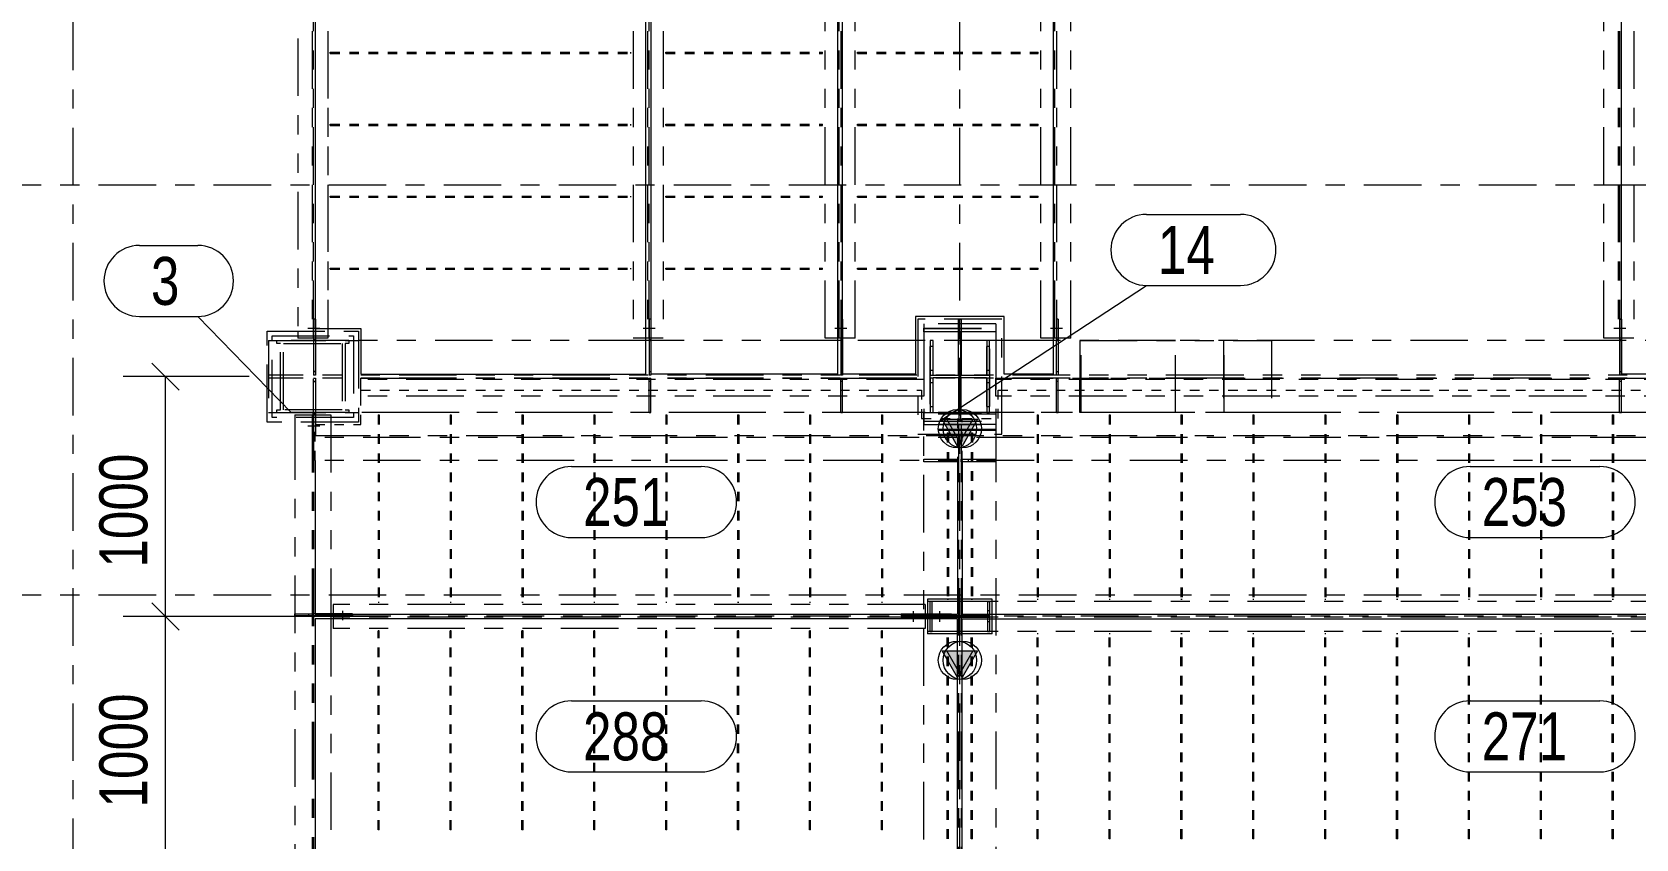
# Model space of a CAD drawing. Header units: millimetres. Extents: x 6786 to 7380, y -302 to 118.
# Drawn here: x 6845.9 to 6929.5, y -190.1 to -148.1 of the extents above; entities that cross this region are included whole.
import ezdxf

# ---------------------------------------------------------------- set-up
doc = ezdxf.new("R2010")
doc.units = ezdxf.units.MM
for name, pattern in [('XKITLINE00', [0]), ('XKITLINE02', [4, 2, -2]), ('XKITLINE03', [6, 3, -1, 1, -1]), ('XKITLINE04', [3, 0.5, -0.5, 0.5, -0.5, 0.5, -0.5]), ('XKITLINE05', [8, 3, -1, 1, -1, 1, -1])]:
    doc.linetypes.add(name, pattern=pattern)
for name, color, linetype, lineweight in [('Bolt', 7, 'Continuous', 0), ('Part', 2, 'Continuous', 0), ('PartMark', 3, 'Continuous', 0), ('S-GRID', 1, 'Continuous', 0), ('Z-DIMENSIONS', 1, 'Continuous', 0)]:
    doc.layers.add(name, color=color, linetype=linetype, lineweight=lineweight)
doc.styles.add('Arial', font='arial.ttf')

msp = doc.modelspace()

# ---------------------------------------------------------------- hatches: boundary and pattern name
at = {"layer": 'Part'}
for points in [[(6893.334, -168.249), (6894.934, -168.249), (6894.134, -169.649)], [(6893.584, -168.249), (6895.184, -168.249), (6894.384, -169.649)], [(6893.334, -180.317), (6894.934, -180.317), (6894.134, -181.717)], [(6893.584, -180.317), (6895.184, -180.317), (6894.384, -181.717)]]:
    msp.add_hatch(color=7, dxfattribs=at).paths.add_polyline_path(points, flags=17)

# ---------------------------------------------------------------- linework, layer by layer
at = {"layer": 'Bolt', "color": 7, "linetype": 'XKITLINE02', "lineweight": 0}
for p, q in [((6860.871, -163.53), (6860.246, -163.53)), ((6860.871, -163.53), (6860.246, -163.53)), ((6878.371, -163.53), (6877.746, -163.53)), ((6878.371, -163.53), (6877.746, -163.53)), ((6888.371, -163.53), (6887.746, -163.53)), ((6888.371, -163.53), (6887.746, -163.53)), ((6899.621, -163.53), (6898.996, -163.53)), ((6899.621, -163.53), (6898.996, -163.53)), ((6928.996, -163.53), (6928.371, -163.53)), ((6928.996, -163.53), (6928.371, -163.53))]:
    msp.add_line(p, q, dxfattribs=at)
at = {"layer": 'Bolt', "color": 6, "linetype": 'XKITLINE02', "lineweight": 0}
for p, q in [((6860.246, -168.592), (6860.871, -168.592)), ((6860.246, -168.592), (6860.871, -168.592)), ((6860.246, -168.592), (6860.871, -168.592)), ((6862.071, -178.73), (6862.071, -178.23)), ((6862.071, -178.73), (6862.071, -178.23)), ((6891.821, -178.249), (6891.821, -178.811)), ((6891.821, -178.249), (6891.821, -178.811)), ((6893.196, -178.249), (6893.196, -178.811)), ((6893.196, -178.249), (6893.196, -178.811))]:
    msp.add_line(p, q, dxfattribs=at)
at = {"layer": 'Part', "color": 7, "linetype": 'XKITLINE00', "lineweight": 0}
for p, q in [((6877.884, -165.905), (6877.884, -106.155)), ((6878.134, -106.155), (6878.134, -165.905)), ((6887.884, -106.155), (6887.884, -165.905)), ((6888.134, -165.905), (6888.134, -106.155)), ((6899.134, -106.155), (6899.134, -165.905)), ((6928.759, -106.155), (6928.759, -165.905)), ((6860.634, -108.53), (6860.634, -163.53)), ((6896.571, -162.905), (6891.946, -162.905)), ((6891.946, -162.905), (6891.946, -165.905)), ((6896.571, -165.905), (6896.571, -162.905)), ((6860.634, -163.53), (6863.009, -163.53)), ((6863.009, -163.53), (6863.009, -165.905)), ((6863.009, -165.905), (6877.884, -165.905)), ((6887.884, -165.905), (6878.134, -165.905)), ((6891.946, -165.905), (6888.134, -165.905)), ((6899.134, -165.905), (6896.571, -165.905)), ((6941.009, -165.905), (6928.759, -165.905)), ((6894.134, -169.649), (6893.334, -168.249)), ((6893.334, -168.249), (6894.934, -168.249)), ((6894.384, -169.649), (6893.584, -168.249)), ((6893.584, -168.249), (6895.184, -168.249)), ((6894.934, -168.249), (6894.134, -169.649)), ((6895.184, -168.249), (6894.384, -169.649)), ((6860.634, -170.405), (6860.634, -178.405)), ((6894.134, -170.405), (6894.134, -178.405)), ((6894.384, -170.405), (6894.384, -178.405)), ((6860.634, -178.405), (6894.134, -178.405)), ((6860.634, -178.655), (6860.634, -190.905)), ((6894.134, -178.655), (6860.634, -178.655)), ((6894.134, -190.905), (6894.134, -178.655)), ((6894.384, -178.405), (6954.134, -178.405)), ((6894.384, -190.905), (6894.384, -178.655)), ((6894.384, -178.655), (6954.134, -178.655)), ((6894.134, -181.717), (6893.334, -180.317)), ((6893.334, -180.317), (6894.934, -180.317)), ((6894.384, -181.717), (6893.584, -180.317)), ((6893.584, -180.317), (6895.184, -180.317)), ((6894.934, -180.317), (6894.134, -181.717)), ((6895.184, -180.317), (6894.384, -181.717))]:
    msp.add_line(p, q, dxfattribs=at)
at = {"layer": 'Part', "color": 6, "linetype": 'XKITLINE05', "lineweight": 0}
for p, q in [((6859.727, -108.405), (6859.727, -163.655)), ((6860.471, -108.03), (6860.471, -164.03)), ((6860.546, -164.03), (6860.546, -108.03)), ((6861.29, -108.03), (6861.29, -164.03)), ((6861.29, -108.53), (6861.29, -163.53)), ((6877.227, -108.03), (6877.227, -164.03)), ((6877.971, -108.03), (6877.971, -164.03)), ((6878.046, -164.03), (6878.046, -108.03)), ((6878.79, -108.03), (6878.79, -164.03)), ((6887.227, -164.03), (6887.227, -108.03)), ((6887.971, -164.03), (6887.971, -108.03)), ((6888.046, -108.03), (6888.046, -164.03)), ((6888.79, -164.03), (6888.79, -108.03)), ((6898.477, -164.03), (6898.477, -108.03)), ((6899.221, -164.03), (6899.221, -108.03)), ((6899.296, -108.03), (6899.296, -164.03)), ((6900.04, -164.03), (6900.04, -108.03)), ((6928.596, -108.03), (6928.596, -164.03)), ((6928.671, -108.03), (6928.671, -164.03)), ((6929.415, -108.03), (6929.415, -164.03)), ((6927.852, -164.03), (6927.852, -140.905)), ((6860.546, -163.03), (6860.546, -165.955)), ((6860.646, -163.03), (6860.546, -163.03)), ((6860.646, -163.03), (6860.646, -165.955)), ((6878.146, -163.03), (6878.046, -163.03)), ((6878.046, -163.03), (6878.046, -164.03)), ((6878.146, -163.03), (6878.146, -165.955)), ((6888.146, -163.03), (6888.046, -163.03)), ((6888.046, -163.03), (6888.046, -164.03)), ((6888.146, -163.03), (6888.146, -165.955)), ((6892.071, -163.03), (6892.071, -169.03)), ((6896.446, -163.03), (6892.071, -163.03)), ((6894.184, -165.955), (6894.184, -163.03)), ((6894.184, -163.03), (6894.334, -163.03)), ((6894.334, -163.03), (6894.334, -165.955)), ((6896.446, -169.03), (6896.446, -163.03)), ((6899.396, -163.03), (6899.296, -163.03)), ((6899.296, -163.03), (6899.296, -164.03)), ((6899.396, -163.03), (6899.396, -164.03)), ((6928.771, -163.03), (6928.671, -163.03)), ((6928.671, -163.03), (6928.671, -164.03)), ((6928.671, -163.03), (6928.771, -163.03)), ((6928.771, -163.03), (6928.771, -165.955)), ((6858.134, -163.655), (6862.884, -163.655)), ((6858.134, -168.405), (6858.134, -163.655)), ((6858.384, -163.905), (6862.634, -163.905)), ((6858.384, -168.155), (6858.384, -163.905)), ((6859.727, -163.655), (6859.727, -164.03)), ((6861.29, -163.53), (6861.29, -163.655)), ((6861.29, -163.655), (6861.29, -164.03)), ((6862.634, -163.905), (6862.634, -168.155)), ((6862.884, -163.655), (6862.884, -168.405)), ((6892.384, -163.28), (6892.384, -163.499)), ((6896.134, -163.28), (6892.384, -163.28)), ((6892.384, -163.499), (6892.384, -163.705)), ((6892.384, -163.499), (6896.134, -163.499)), ((6892.384, -163.705), (6892.384, -163.499)), ((6892.384, -163.53), (6896.134, -163.53)), ((6892.384, -163.674), (6896.134, -163.674)), ((6892.384, -163.705), (6892.384, -168.355)), ((6894.221, -163.705), (6892.384, -163.705)), ((6894.221, -168.355), (6894.221, -163.674)), ((6894.221, -163.674), (6894.296, -163.674)), ((6894.221, -163.705), (6894.296, -163.705)), ((6894.296, -163.705), (6894.221, -163.705)), ((6894.296, -163.674), (6894.296, -168.355)), ((6896.134, -163.705), (6894.296, -163.705)), ((6896.134, -163.28), (6896.134, -163.499)), ((6896.134, -163.499), (6896.134, -163.705)), ((6896.134, -163.499), (6896.134, -163.705)), ((6896.134, -163.705), (6896.134, -168.355)), ((6858.196, -164.155), (6858.196, -167.905)), ((6858.196, -164.155), (6862.884, -164.155)), ((6858.196, -164.155), (6858.196, -167.905)), ((6858.196, -164.155), (6862.884, -164.155)), ((6862.384, -164.155), (6858.634, -164.155)), ((6858.634, -164.305), (6858.634, -164.155)), ((6858.821, -164.305), (6858.634, -164.305)), ((6858.821, -167.755), (6858.821, -164.305)), ((6858.971, -167.755), (6858.971, -164.305)), ((6858.971, -164.305), (6862.046, -164.305)), ((6861.29, -164.03), (6859.727, -164.03)), ((6860.546, -164.092), (6860.646, -164.092)), ((6860.546, -164.092), (6860.646, -164.092)), ((6860.646, -164.155), (6860.546, -164.155)), ((6860.546, -164.155), (6860.646, -164.155)), ((6860.646, -164.155), (6860.546, -164.155)), ((6860.546, -164.155), (6860.646, -164.155)), ((6862.046, -164.305), (6862.046, -167.755)), ((6862.384, -164.305), (6862.196, -164.305)), ((6862.196, -164.305), (6862.196, -167.755)), ((6862.384, -164.155), (6862.384, -164.305)), ((6863.009, -164.155), (6862.884, -164.155)), ((6863.009, -164.155), (6862.884, -164.155)), ((6877.884, -164.155), (6863.009, -164.155)), ((6877.884, -164.155), (6863.009, -164.155)), ((6877.884, -164.03), (6877.227, -164.03)), ((6878.134, -164.03), (6877.884, -164.03)), ((6878.134, -164.155), (6877.884, -164.155)), ((6878.134, -164.155), (6877.884, -164.155)), ((6878.79, -164.03), (6878.046, -164.03)), ((6878.046, -164.03), (6878.046, -164.152)), ((6878.046, -164.092), (6878.134, -164.092)), ((6878.046, -164.152), (6878.046, -164.155)), ((6878.046, -164.152), (6878.046, -165.955)), ((6878.046, -164.155), (6878.146, -164.155)), ((6878.146, -164.155), (6878.046, -164.155)), ((6878.146, -164.155), (6878.046, -164.155)), ((6878.046, -164.155), (6878.146, -164.155)), ((6878.146, -164.092), (6878.134, -164.092)), ((6887.884, -164.155), (6878.134, -164.155)), ((6887.884, -164.155), (6878.134, -164.155)), ((6887.884, -164.03), (6887.227, -164.03)), ((6888.134, -164.03), (6887.884, -164.03)), ((6888.134, -164.155), (6887.884, -164.155)), ((6888.134, -164.155), (6887.884, -164.155)), ((6888.046, -164.03), (6888.046, -164.152)), ((6888.046, -164.092), (6888.134, -164.092)), ((6888.046, -164.152), (6888.046, -164.155)), ((6888.046, -164.152), (6888.046, -165.955)), ((6888.046, -164.155), (6888.146, -164.155)), ((6888.146, -164.155), (6888.046, -164.155)), ((6888.146, -164.155), (6888.046, -164.155)), ((6888.046, -164.155), (6888.146, -164.155)), ((6888.79, -164.03), (6888.134, -164.03)), ((6888.146, -164.092), (6888.134, -164.092)), ((6891.946, -164.155), (6888.134, -164.155)), ((6891.946, -164.155), (6888.134, -164.155)), ((6892.071, -164.155), (6891.946, -164.155)), ((6892.071, -164.155), (6891.946, -164.155)), ((6896.446, -164.155), (6892.071, -164.155)), ((6896.446, -164.155), (6892.071, -164.155)), ((6892.871, -164.467), (6892.696, -164.467)), ((6892.696, -164.467), (6892.696, -167.592)), ((6892.859, -164.155), (6892.709, -164.155)), ((6892.709, -164.155), (6892.709, -165.955)), ((6892.859, -165.955), (6892.859, -164.155)), ((6892.871, -165.974), (6892.871, -164.467)), ((6894.334, -164.155), (6894.184, -164.155)), ((6895.646, -164.467), (6895.646, -165.974)), ((6895.821, -164.467), (6895.646, -164.467)), ((6895.809, -164.155), (6895.659, -164.155)), ((6895.659, -164.155), (6895.659, -165.955)), ((6895.809, -165.955), (6895.809, -164.155)), ((6895.821, -167.592), (6895.821, -164.467)), ((6896.571, -164.155), (6896.446, -164.155)), ((6896.571, -164.155), (6896.446, -164.155)), ((6899.134, -164.155), (6896.571, -164.155)), ((6899.134, -164.155), (6896.571, -164.155)), ((6899.134, -164.03), (6898.477, -164.03)), ((6900.04, -164.03), (6899.134, -164.03)), ((6905.509, -164.155), (6899.134, -164.155)), ((6905.509, -164.155), (6899.134, -164.155)), ((6899.296, -164.03), (6899.296, -164.152)), ((6899.296, -164.092), (6899.396, -164.092)), ((6899.296, -164.092), (6899.396, -164.092)), ((6899.296, -164.152), (6899.296, -164.155)), ((6899.296, -165.955), (6899.296, -164.152)), ((6899.296, -164.155), (6899.396, -164.155)), ((6899.396, -164.155), (6899.296, -164.155)), ((6899.396, -164.155), (6899.296, -164.155)), ((6899.296, -164.155), (6899.396, -164.155)), ((6899.396, -164.03), (6899.396, -164.092)), ((6899.396, -164.092), (6899.396, -164.155)), ((6899.396, -164.112), (6899.396, -165.955)), ((6900.509, -164.155), (6900.509, -167.905)), ((6900.509, -164.155), (6900.509, -167.905)), ((6900.509, -164.155), (6910.509, -164.155)), ((6900.509, -164.155), (6900.509, -167.905)), ((6900.588, -167.905), (6900.588, -164.155)), ((6905.509, -167.905), (6905.509, -164.155)), ((6928.759, -164.155), (6905.509, -164.155)), ((6905.509, -167.905), (6905.509, -164.155)), ((6905.509, -167.905), (6905.509, -164.155)), ((6908.009, -164.155), (6908.009, -167.905)), ((6908.049, -167.905), (6908.049, -164.155)), ((6910.509, -164.155), (6910.509, -167.905)), ((6910.509, -164.155), (6910.509, -167.905)), ((6928.759, -164.03), (6927.852, -164.03)), ((6929.415, -164.03), (6928.671, -164.03)), ((6928.671, -164.03), (6928.671, -164.152)), ((6928.671, -164.092), (6928.759, -164.092)), ((6928.671, -164.152), (6928.671, -164.155)), ((6928.671, -164.152), (6928.671, -165.955)), ((6928.671, -164.155), (6928.771, -164.155)), ((6928.771, -164.155), (6928.671, -164.155)), ((6928.771, -164.155), (6928.671, -164.155)), ((6928.671, -164.155), (6928.771, -164.155)), ((6928.771, -164.092), (6928.759, -164.092)), ((6941.009, -164.155), (6928.759, -164.155)), ((6908.009, -165.955), (6858.196, -165.955)), ((6908.009, -165.955), (6858.196, -165.955)), ((6908.009, -166.105), (6858.196, -166.105)), ((6908.009, -166.105), (6858.196, -166.105)), ((6860.546, -165.767), (6860.646, -165.767)), ((6860.646, -165.767), (6860.546, -165.767)), ((6860.646, -165.955), (6860.546, -165.955)), ((6860.549, -169.155), (6860.549, -166.105)), ((6860.549, -166.105), (6860.649, -166.105)), ((6860.549, -166.292), (6860.649, -166.292)), ((6860.649, -166.292), (6860.549, -166.292)), ((6860.649, -166.105), (6860.649, -169.155)), ((6863.009, -167.042), (6863.009, -166.105)), ((6863.009, -166.105), (6892.384, -166.105)), ((6892.384, -166.18), (6863.009, -166.18)), ((6878.046, -165.767), (6878.146, -165.767)), ((6878.046, -165.767), (6878.146, -165.767)), ((6878.146, -165.955), (6878.046, -165.955)), ((6878.046, -167.905), (6878.046, -166.105)), ((6878.046, -166.105), (6878.146, -166.105)), ((6878.146, -166.292), (6878.046, -166.292)), ((6878.146, -167.905), (6878.146, -166.105)), ((6888.046, -165.767), (6888.146, -165.767)), ((6888.046, -165.767), (6888.146, -165.767)), ((6888.146, -165.955), (6888.046, -165.955)), ((6888.046, -167.905), (6888.046, -166.105)), ((6888.046, -166.105), (6888.146, -166.105)), ((6888.146, -166.292), (6888.046, -166.292)), ((6888.146, -167.905), (6888.146, -166.105)), ((6892.384, -166.105), (6892.384, -167.042)), ((6892.859, -165.705), (6892.709, -165.705)), ((6892.709, -165.955), (6892.859, -165.955)), ((6892.859, -166.105), (6892.709, -166.105)), ((6892.709, -166.105), (6892.709, -167.905)), ((6892.859, -166.355), (6892.709, -166.355)), ((6892.859, -167.905), (6892.859, -166.105)), ((6895.646, -165.974), (6892.871, -165.974)), ((6892.871, -167.592), (6892.871, -166.086)), ((6892.871, -166.086), (6895.646, -166.086)), ((6894.184, -165.705), (6894.334, -165.705)), ((6894.334, -165.705), (6894.184, -165.705)), ((6894.334, -165.955), (6894.184, -165.955)), ((6894.184, -165.955), (6894.334, -165.955)), ((6894.334, -166.105), (6894.184, -166.105)), ((6894.184, -166.105), (6894.184, -167.905)), ((6894.334, -166.355), (6894.184, -166.355)), ((6894.334, -167.905), (6894.334, -166.105)), ((6895.646, -166.086), (6895.646, -167.592)), ((6895.809, -165.705), (6895.659, -165.705)), ((6895.659, -165.955), (6895.809, -165.955)), ((6895.809, -166.105), (6895.659, -166.105)), ((6895.659, -166.105), (6895.659, -167.905)), ((6895.809, -166.355), (6895.659, -166.355)), ((6895.809, -167.905), (6895.809, -166.105)), ((6896.134, -167.042), (6896.134, -166.105)), ((6896.134, -166.105), (6950.946, -166.105)), ((6950.946, -166.18), (6896.134, -166.18)), ((6899.296, -165.767), (6899.396, -165.767)), ((6899.296, -165.767), (6899.396, -165.767)), ((6899.396, -165.955), (6899.296, -165.955)), ((6899.296, -167.905), (6899.296, -166.105)), ((6899.296, -166.105), (6899.396, -166.105)), ((6899.396, -166.292), (6899.296, -166.292)), ((6899.396, -167.905), (6899.396, -166.105)), ((6900.509, -167.905), (6900.509, -166.105)), ((6957.071, -165.955), (6908.009, -165.955)), ((6908.009, -165.955), (6908.009, -166.105)), ((6908.009, -165.955), (6908.009, -166.105)), ((6908.009, -165.955), (6908.009, -166.105)), ((6957.071, -166.105), (6908.009, -166.105)), ((6928.671, -165.767), (6928.771, -165.767)), ((6928.671, -165.767), (6928.771, -165.767)), ((6928.771, -165.955), (6928.671, -165.955)), ((6928.671, -167.905), (6928.671, -166.105)), ((6928.671, -166.105), (6928.771, -166.105)), ((6928.771, -166.292), (6928.671, -166.292)), ((6928.771, -167.905), (6928.771, -166.105)), ((6892.384, -167.042), (6863.009, -167.042)), ((6950.946, -167.042), (6896.134, -167.042)), ((6858.196, -167.905), (6862.884, -167.905)), ((6858.196, -167.905), (6862.884, -167.905)), ((6862.634, -168.155), (6858.384, -168.155)), ((6858.634, -167.905), (6858.634, -167.755)), ((6858.634, -167.755), (6858.821, -167.755)), ((6862.384, -167.905), (6858.634, -167.905)), ((6862.046, -167.755), (6858.971, -167.755)), ((6859.571, -168.03), (6861.446, -168.03)), ((6859.571, -168.03), (6859.571, -168.405)), ((6860.468, -168.03), (6860.468, -210.28)), ((6860.509, -167.905), (6860.509, -169.105)), ((6954.134, -167.905), (6860.509, -167.905)), ((6860.549, -167.905), (6860.649, -167.905)), ((6860.649, -167.905), (6860.549, -167.905)), ((6860.549, -167.905), (6860.649, -167.905)), ((6860.549, -167.967), (6860.649, -167.967)), ((6860.549, -167.967), (6860.649, -167.967)), ((6860.549, -168.03), (6860.549, -210.28)), ((6861.446, -168.03), (6861.446, -178.405)), ((6862.196, -167.755), (6862.384, -167.755)), ((6862.384, -167.755), (6862.384, -167.905)), ((6892.071, -167.905), (6862.884, -167.905)), ((6892.071, -167.905), (6862.884, -167.905)), ((6878.046, -167.905), (6878.146, -167.905)), ((6888.046, -167.905), (6888.146, -167.905)), ((6896.446, -167.905), (6892.071, -167.905)), ((6896.446, -167.905), (6892.071, -167.905)), ((6892.384, -168.842), (6892.384, -167.905)), ((6892.384, -167.905), (6896.134, -167.905)), ((6896.134, -167.98), (6892.384, -167.98)), ((6892.696, -167.592), (6892.871, -167.592)), ((6892.709, -167.905), (6892.859, -167.905)), ((6894.184, -167.905), (6894.334, -167.905)), ((6895.646, -167.592), (6895.821, -167.592)), ((6895.659, -167.905), (6895.809, -167.905)), ((6896.134, -167.905), (6896.134, -168.842)), ((6905.509, -167.905), (6896.446, -167.905)), ((6905.509, -167.905), (6896.446, -167.905)), ((6899.296, -167.905), (6899.396, -167.905)), ((6910.509, -167.905), (6900.509, -167.905)), ((6952.071, -167.905), (6905.509, -167.905)), ((6928.671, -167.905), (6928.771, -167.905)), ((6862.884, -168.405), (6858.134, -168.405)), ((6859.571, -168.405), (6859.571, -209.905)), ((6860.509, -168.405), (6860.509, -170.405)), ((6892.384, -168.355), (6892.384, -168.53)), ((6892.384, -168.355), (6896.134, -168.355)), ((6892.384, -168.355), (6892.384, -168.53)), ((6892.384, -168.53), (6896.134, -168.53)), ((6892.384, -214.155), (6892.384, -168.53)), ((6892.384, -168.78), (6892.384, -168.53)), ((6896.134, -168.53), (6892.384, -168.53)), ((6896.134, -168.78), (6892.384, -168.78)), ((6896.134, -168.842), (6892.384, -168.842)), ((6894.19, -168.53), (6894.19, -214.155)), ((6894.296, -168.355), (6894.221, -168.355)), ((6894.327, -168.53), (6894.327, -214.155)), ((6896.134, -168.355), (6896.134, -168.53)), ((6896.134, -168.355), (6896.134, -168.53)), ((6896.134, -168.53), (6896.134, -214.155)), ((6896.134, -168.53), (6896.134, -168.78)), ((6860.509, -169.105), (6954.134, -169.105)), ((6954.134, -169.205), (6860.509, -169.205)), ((6860.649, -169.155), (6860.549, -169.155)), ((6860.549, -169.155), (6860.649, -169.155)), ((6892.071, -169.03), (6896.446, -169.03)), ((6954.134, -170.405), (6860.509, -170.405)), ((6892.384, -170.467), (6892.384, -170.342)), ((6892.384, -170.342), (6894.19, -170.342)), ((6894.19, -170.467), (6892.384, -170.467)), ((6893.815, -170.467), (6893.815, -170.342)), ((6894.19, -170.342), (6894.19, -170.467)), ((6894.327, -170.467), (6894.327, -170.342)), ((6894.327, -170.342), (6896.134, -170.342)), ((6896.134, -170.467), (6894.327, -170.467)), ((6894.702, -170.467), (6894.702, -170.342)), ((6896.134, -170.342), (6896.134, -170.467)), ((6861.571, -177.905), (6861.571, -178.495)), ((6892.446, -177.905), (6861.571, -177.905)), ((6892.446, -177.905), (6892.446, -178.495)), ((6892.571, -177.624), (6892.571, -179.436)), ((6894.134, -177.624), (6892.571, -177.624)), ((6892.571, -177.749), (6892.571, -178.492)), ((6952.259, -177.749), (6892.571, -177.749)), ((6894.134, -177.749), (6892.571, -177.749)), ((6892.809, -177.749), (6892.696, -177.749)), ((6892.696, -177.749), (6892.696, -179.311)), ((6892.809, -178.492), (6892.809, -177.749)), ((6894.384, -177.624), (6894.134, -177.624)), ((6894.384, -177.749), (6894.134, -177.749)), ((6895.946, -177.624), (6894.384, -177.624)), ((6895.821, -177.749), (6895.709, -177.749)), ((6895.709, -177.749), (6895.709, -178.492)), ((6895.727, -178.492), (6895.727, -177.749)), ((6895.727, -177.749), (6895.802, -177.749)), ((6895.802, -177.749), (6895.802, -178.492)), ((6895.821, -179.311), (6895.821, -177.749)), ((6895.946, -179.436), (6895.946, -177.624)), ((6859.571, -178.395), (6860.468, -178.395)), ((6859.571, -178.495), (6859.571, -178.395)), ((6860.468, -178.495), (6859.571, -178.495)), ((6860.281, -178.395), (6860.281, -178.495)), ((6860.468, -178.395), (6860.468, -178.495)), ((6860.549, -178.395), (6860.549, -178.495)), ((6862.571, -178.395), (6860.549, -178.395)), ((6861.489, -178.495), (6860.549, -178.495)), ((6860.737, -178.495), (6860.737, -178.395)), ((6860.737, -178.495), (6860.737, -178.395)), ((6861.446, -178.395), (6861.446, -178.495)), ((6861.446, -178.395), (6861.446, -178.495)), ((6861.446, -178.495), (6861.446, -178.395)), ((6861.446, -178.405), (6861.446, -178.655)), ((6861.509, -178.495), (6861.446, -178.495)), ((6861.446, -178.655), (6861.446, -190.905)), ((6861.509, -178.395), (6861.509, -178.405)), ((6861.509, -178.405), (6861.509, -178.495)), ((6861.571, -178.495), (6861.509, -178.495)), ((6861.571, -178.405), (6861.571, -178.655)), ((6861.571, -178.495), (6892.446, -178.495)), ((6862.571, -178.495), (6861.571, -178.495)), ((6892.446, -178.564), (6861.571, -178.564)), ((6861.571, -178.655), (6861.571, -179.155)), ((6862.571, -178.395), (6862.571, -178.495)), ((6891.196, -178.417), (6891.196, -178.492)), ((6892.446, -178.417), (6891.196, -178.417)), ((6892.446, -178.492), (6891.196, -178.492)), ((6891.196, -178.567), (6891.196, -178.642)), ((6892.446, -178.567), (6891.196, -178.567)), ((6892.446, -178.642), (6891.196, -178.642)), ((6892.446, -178.405), (6892.446, -178.655)), ((6892.571, -178.417), (6892.446, -178.417)), ((6892.571, -178.492), (6892.446, -178.492)), ((6892.571, -178.567), (6892.446, -178.567)), ((6892.571, -178.642), (6892.446, -178.642)), ((6892.446, -178.655), (6892.446, -179.155)), ((6892.571, -178.405), (6892.571, -178.655)), ((6893.821, -178.417), (6892.571, -178.417)), ((6892.571, -178.492), (6952.259, -178.492)), ((6893.821, -178.492), (6892.571, -178.492)), ((6952.259, -178.567), (6892.571, -178.567)), ((6893.821, -178.567), (6892.571, -178.567)), ((6893.821, -178.642), (6892.571, -178.642)), ((6892.571, -178.655), (6892.571, -179.311)), ((6895.709, -178.492), (6892.809, -178.492)), ((6892.809, -179.311), (6892.809, -178.567)), ((6892.809, -178.567), (6895.709, -178.567)), ((6893.821, -178.417), (6893.821, -178.492)), ((6893.821, -178.567), (6893.821, -178.642)), ((6895.709, -178.567), (6895.709, -179.311)), ((6895.802, -178.242), (6895.727, -178.242)), ((6895.802, -178.492), (6895.727, -178.492)), ((6895.727, -179.311), (6895.727, -178.567)), ((6895.727, -178.567), (6895.802, -178.567)), ((6895.802, -178.817), (6895.727, -178.817)), ((6895.802, -178.567), (6895.802, -179.311)), ((6892.446, -179.155), (6861.571, -179.155)), ((6894.134, -179.311), (6892.571, -179.311)), ((6894.134, -179.436), (6892.571, -179.436)), ((6892.696, -179.311), (6892.809, -179.311)), ((6894.384, -179.311), (6894.134, -179.311)), ((6894.384, -179.436), (6894.134, -179.436)), ((6952.259, -179.311), (6894.384, -179.311)), ((6895.946, -179.436), (6894.384, -179.436)), ((6895.709, -179.311), (6895.821, -179.311)), ((6895.802, -179.311), (6895.727, -179.311))]:
    msp.add_line(p, q, dxfattribs=at)
at = {"layer": 'Part', "color": 2, "linetype": 'XKITLINE04', "lineweight": 0}
for p, q in [((6861.415, -149.186), (6861.415, -149.124)), ((6861.415, -149.124), (6877.102, -149.124)), ((6861.415, -149.186), (6877.102, -149.186)), ((6877.102, -149.186), (6877.102, -149.124)), ((6878.915, -149.186), (6878.915, -149.124)), ((6878.915, -149.124), (6887.102, -149.124)), ((6878.915, -149.186), (6887.102, -149.186)), ((6887.102, -149.186), (6887.102, -149.124)), ((6888.915, -149.186), (6888.915, -149.124)), ((6888.915, -149.124), (6898.352, -149.124)), ((6888.915, -149.186), (6898.352, -149.186)), ((6898.352, -149.186), (6898.352, -149.124)), ((6861.415, -152.936), (6861.415, -152.874)), ((6861.415, -152.874), (6877.102, -152.874)), ((6861.415, -152.936), (6877.102, -152.936)), ((6877.102, -152.936), (6877.102, -152.874)), ((6878.915, -152.936), (6878.915, -152.874)), ((6878.915, -152.874), (6887.102, -152.874)), ((6878.915, -152.936), (6887.102, -152.936)), ((6887.102, -152.936), (6887.102, -152.874)), ((6888.915, -152.936), (6888.915, -152.874)), ((6888.915, -152.874), (6898.352, -152.874)), ((6888.915, -152.936), (6898.352, -152.936)), ((6898.352, -152.936), (6898.352, -152.874)), ((6861.415, -156.686), (6861.415, -156.624)), ((6861.415, -156.624), (6877.102, -156.624)), ((6861.415, -156.686), (6877.102, -156.686)), ((6877.102, -156.686), (6877.102, -156.624)), ((6878.915, -156.686), (6878.915, -156.624)), ((6878.915, -156.624), (6887.102, -156.624)), ((6878.915, -156.686), (6887.102, -156.686)), ((6887.102, -156.686), (6887.102, -156.624)), ((6888.915, -156.686), (6888.915, -156.624)), ((6888.915, -156.624), (6898.352, -156.624)), ((6888.915, -156.686), (6898.352, -156.686)), ((6898.352, -156.686), (6898.352, -156.624)), ((6861.415, -160.436), (6861.415, -160.374)), ((6861.415, -160.374), (6877.102, -160.374)), ((6861.415, -160.436), (6877.102, -160.436)), ((6877.102, -160.436), (6877.102, -160.374)), ((6878.915, -160.436), (6878.915, -160.374)), ((6878.915, -160.374), (6887.102, -160.374)), ((6878.915, -160.436), (6887.102, -160.436)), ((6887.102, -160.436), (6887.102, -160.374)), ((6888.915, -160.436), (6888.915, -160.374)), ((6888.915, -160.374), (6898.352, -160.374)), ((6888.915, -160.436), (6898.352, -160.436)), ((6898.352, -160.436), (6898.352, -160.374)), ((6863.009, -168.53), (6863.009, -166.73)), ((6863.009, -166.73), (6892.259, -166.73)), ((6892.259, -166.73), (6892.259, -168.217)), ((6896.259, -168.217), (6896.259, -166.73)), ((6896.259, -166.73), (6950.946, -166.73)), ((6863.915, -168.03), (6863.977, -168.03)), ((6863.915, -168.03), (6863.915, -177.78)), ((6863.977, -168.03), (6863.977, -177.78)), ((6867.665, -168.03), (6867.727, -168.03)), ((6867.665, -168.03), (6867.665, -177.78)), ((6867.727, -168.03), (6867.727, -177.78)), ((6871.415, -168.03), (6871.477, -168.03)), ((6871.415, -168.03), (6871.415, -177.78)), ((6871.477, -168.03), (6871.477, -177.78)), ((6875.165, -168.03), (6875.227, -168.03)), ((6875.165, -168.03), (6875.165, -177.78)), ((6875.227, -168.03), (6875.227, -177.78)), ((6878.915, -168.03), (6878.977, -168.03)), ((6878.915, -168.03), (6878.915, -177.78)), ((6878.977, -168.03), (6878.977, -177.78)), ((6882.665, -168.03), (6882.727, -168.03)), ((6882.665, -168.03), (6882.665, -177.78)), ((6882.727, -168.03), (6882.727, -177.78)), ((6886.415, -168.03), (6886.477, -168.03)), ((6886.415, -168.03), (6886.415, -177.78)), ((6886.477, -168.03), (6886.477, -177.78)), ((6890.165, -168.03), (6890.227, -168.03)), ((6890.165, -168.03), (6890.165, -177.78)), ((6890.227, -168.03), (6890.227, -177.78)), ((6898.29, -168.03), (6898.352, -168.03)), ((6898.29, -168.03), (6898.29, -177.624)), ((6898.352, -168.03), (6898.352, -177.624)), ((6902.04, -168.03), (6902.102, -168.03)), ((6902.04, -168.03), (6902.04, -177.624)), ((6902.102, -168.03), (6902.102, -177.624)), ((6905.79, -168.03), (6905.852, -168.03)), ((6905.79, -168.03), (6905.79, -177.624)), ((6905.852, -168.03), (6905.852, -177.624)), ((6909.54, -168.03), (6909.602, -168.03)), ((6909.54, -168.03), (6909.54, -177.624)), ((6909.602, -168.03), (6909.602, -177.624)), ((6913.29, -168.03), (6913.352, -168.03)), ((6913.29, -168.03), (6913.29, -177.624)), ((6913.352, -168.03), (6913.352, -177.624)), ((6917.04, -168.03), (6917.102, -168.03)), ((6917.04, -168.03), (6917.04, -177.624)), ((6917.102, -168.03), (6917.102, -177.624)), ((6920.79, -168.03), (6920.852, -168.03)), ((6920.79, -168.03), (6920.79, -177.624)), ((6920.852, -168.03), (6920.852, -177.624)), ((6924.54, -168.03), (6924.602, -168.03)), ((6924.54, -168.03), (6924.54, -177.624)), ((6924.602, -168.03), (6924.602, -177.624)), ((6928.29, -168.03), (6928.352, -168.03)), ((6928.29, -168.03), (6928.29, -177.624)), ((6928.352, -168.03), (6928.352, -177.624)), ((6860.634, -170.405), (6860.634, -168.53)), ((6860.634, -168.53), (6863.009, -168.53)), ((6892.259, -168.217), (6894.134, -168.217)), ((6893.602, -168.967), (6893.665, -168.967)), ((6893.602, -168.967), (6893.602, -177.624)), ((6893.665, -168.967), (6893.665, -177.624)), ((6894.134, -168.217), (6894.134, -170.405)), ((6894.384, -170.405), (6894.384, -168.217)), ((6894.384, -168.217), (6896.259, -168.217)), ((6894.852, -168.967), (6894.915, -168.967)), ((6894.852, -168.967), (6894.852, -177.624)), ((6894.915, -168.967), (6894.915, -177.624)), ((6863.915, -177.78), (6863.977, -177.78)), ((6867.665, -177.78), (6867.727, -177.78)), ((6871.415, -177.78), (6871.477, -177.78)), ((6875.165, -177.78), (6875.227, -177.78)), ((6878.915, -177.78), (6878.977, -177.78)), ((6882.665, -177.78), (6882.727, -177.78)), ((6886.415, -177.78), (6886.477, -177.78)), ((6890.165, -177.78), (6890.227, -177.78)), ((6893.602, -177.624), (6893.665, -177.624)), ((6894.852, -177.624), (6894.915, -177.624)), ((6898.29, -177.624), (6898.352, -177.624)), ((6902.04, -177.624), (6902.102, -177.624)), ((6905.79, -177.624), (6905.852, -177.624)), ((6909.54, -177.624), (6909.602, -177.624)), ((6913.29, -177.624), (6913.352, -177.624)), ((6917.04, -177.624), (6917.102, -177.624)), ((6920.79, -177.624), (6920.852, -177.624)), ((6924.54, -177.624), (6924.602, -177.624)), ((6928.29, -177.624), (6928.352, -177.624)), ((6863.915, -189.655), (6863.915, -179.28)), ((6863.977, -179.28), (6863.915, -179.28)), ((6863.977, -189.655), (6863.977, -179.28)), ((6867.665, -189.655), (6867.665, -179.28)), ((6867.727, -179.28), (6867.665, -179.28)), ((6867.727, -189.655), (6867.727, -179.28)), ((6871.415, -189.655), (6871.415, -179.28)), ((6871.477, -179.28), (6871.415, -179.28)), ((6871.477, -189.655), (6871.477, -179.28)), ((6875.165, -189.655), (6875.165, -179.28)), ((6875.227, -179.28), (6875.165, -179.28)), ((6875.227, -189.655), (6875.227, -179.28)), ((6878.915, -189.655), (6878.915, -179.28)), ((6878.977, -179.28), (6878.915, -179.28)), ((6878.977, -189.655), (6878.977, -179.28)), ((6882.665, -189.655), (6882.665, -179.28)), ((6882.727, -179.28), (6882.665, -179.28)), ((6882.727, -189.655), (6882.727, -179.28)), ((6886.415, -189.655), (6886.415, -179.28)), ((6886.477, -179.28), (6886.415, -179.28)), ((6886.477, -189.655), (6886.477, -179.28)), ((6890.165, -189.655), (6890.165, -179.28)), ((6890.227, -179.28), (6890.165, -179.28)), ((6890.227, -189.655), (6890.227, -179.28)), ((6893.602, -190.124), (6893.602, -179.436)), ((6893.665, -179.436), (6893.602, -179.436)), ((6893.665, -190.124), (6893.665, -179.436)), ((6894.852, -190.124), (6894.852, -179.436)), ((6894.915, -179.436), (6894.852, -179.436)), ((6894.915, -190.124), (6894.915, -179.436)), ((6898.29, -190.124), (6898.29, -179.436)), ((6898.352, -179.436), (6898.29, -179.436)), ((6898.352, -190.124), (6898.352, -179.436)), ((6902.04, -190.124), (6902.04, -179.436)), ((6902.102, -179.436), (6902.04, -179.436)), ((6902.102, -190.124), (6902.102, -179.436)), ((6905.79, -190.124), (6905.79, -179.436)), ((6905.852, -179.436), (6905.79, -179.436)), ((6905.852, -190.124), (6905.852, -179.436)), ((6909.54, -190.124), (6909.54, -179.436)), ((6909.602, -179.436), (6909.54, -179.436)), ((6909.602, -190.124), (6909.602, -179.436)), ((6913.29, -190.124), (6913.29, -179.436)), ((6913.352, -179.436), (6913.29, -179.436)), ((6913.352, -190.124), (6913.352, -179.436)), ((6917.04, -190.124), (6917.04, -179.436)), ((6917.102, -179.436), (6917.04, -179.436)), ((6917.102, -190.124), (6917.102, -179.436)), ((6920.79, -190.124), (6920.79, -179.436)), ((6920.852, -179.436), (6920.79, -179.436)), ((6920.852, -190.124), (6920.852, -179.436)), ((6924.54, -190.124), (6924.54, -179.436)), ((6924.602, -179.436), (6924.54, -179.436)), ((6924.602, -190.124), (6924.602, -179.436)), ((6928.29, -190.124), (6928.29, -179.436)), ((6928.352, -179.436), (6928.29, -179.436)), ((6928.352, -190.124), (6928.352, -179.436)), ((6863.977, -189.655), (6863.915, -189.655)), ((6867.727, -189.655), (6867.665, -189.655)), ((6871.477, -189.655), (6871.415, -189.655)), ((6875.227, -189.655), (6875.165, -189.655)), ((6878.977, -189.655), (6878.915, -189.655)), ((6882.727, -189.655), (6882.665, -189.655)), ((6886.477, -189.655), (6886.415, -189.655)), ((6890.227, -189.655), (6890.165, -189.655)), ((6894.915, -190.124), (6894.852, -190.124)), ((6898.352, -190.124), (6898.29, -190.124)), ((6902.102, -190.124), (6902.04, -190.124)), ((6905.852, -190.124), (6905.79, -190.124)), ((6909.602, -190.124), (6909.54, -190.124)), ((6913.352, -190.124), (6913.29, -190.124)), ((6917.102, -190.124), (6917.04, -190.124)), ((6920.852, -190.124), (6920.79, -190.124)), ((6924.602, -190.124), (6924.54, -190.124)), ((6928.352, -190.124), (6928.29, -190.124))]:
    msp.add_line(p, q, dxfattribs=at)
at = {"layer": 'Part', "color": 7, "linetype": 'XKITLINE00', "lineweight": 0}
for centre in [(6894.134, -168.749), (6894.384, -168.749), (6894.134, -180.817), (6894.384, -180.817)]:
    msp.add_circle(centre, 1, dxfattribs=at)
at = {"layer": 'PartMark', "color": 1, "linetype": 'XKITLINE00', "lineweight": 0}
for p, q in [((6903.989, -157.577), (6908.898, -157.577)), ((6851.465, -159.194), (6854.519, -159.194)), ((6893.137, -168.394), (6903.989, -161.277)), ((6903.989, -161.277), (6908.898, -161.277)), ((6851.465, -162.894), (6854.519, -162.894)), ((6859.387, -167.899), (6854.519, -162.894)), ((6874.002, -170.717), (6880.765, -170.717)), ((6920.877, -170.717), (6927.64, -170.717)), ((6874.002, -174.417), (6880.765, -174.417)), ((6920.877, -174.417), (6927.64, -174.417)), ((6874.002, -182.93), (6880.765, -182.93)), ((6920.877, -182.93), (6927.64, -182.93)), ((6874.002, -186.63), (6880.765, -186.63)), ((6920.877, -186.63), (6927.64, -186.63))]:
    msp.add_line(p, q, dxfattribs=at)
for centre, start, end in [((6903.989, -159.427), 90, 270), ((6908.898, -159.427), 270, 90), ((6851.465, -161.044), 90, 270), ((6854.519, -161.044), 270, 90), ((6874.002, -172.567), 90, 270), ((6880.765, -172.567), 270, 90), ((6920.877, -172.567), 90, 270), ((6927.64, -172.567), 270, 90), ((6874.002, -184.78), 90, 270), ((6880.765, -184.78), 270, 90), ((6920.877, -184.78), 90, 270), ((6927.64, -184.78), 270, 90)]:
    msp.add_arc(centre, 1.85, start, end, dxfattribs=at)
at = {"layer": 'S-GRID', "color": 4, "linetype": 'XKITLINE03', "lineweight": 0}
for p, q in [((6848.009, -234.061), (6848.009, 80.155)), ((6894.259, -234.061), (6894.259, 80.155)), ((6837.336, -156.03), (7235.007, -156.03)), ((6837.336, -177.405), (7235.007, -177.405))]:
    msp.add_line(p, q, dxfattribs=at)
at = {"layer": 'Z-DIMENSIONS', "color": 1, "linetype": 'XKITLINE00', "lineweight": 0}
for p, q in [((6852.117, -165.323), (6853.531, -166.737)), ((6857.196, -166.03), (6850.624, -166.03)), ((6852.824, -178.53), (6852.824, -166.03)), ((6852.117, -177.823), (6853.531, -179.237)), ((6852.117, -177.823), (6853.531, -179.237)), ((6863.577, -178.53), (6850.624, -178.53)), ((6863.577, -178.53), (6850.624, -178.53)), ((6852.824, -191.03), (6852.824, -178.53))]:
    msp.add_line(p, q, dxfattribs=at)
at = {"layer": 'Z-DIMENSIONS', "color": 3}
for p in [(6852.824, -166.03), (6852.824, -178.53), (6852.824, -178.53)]:
    msp.add_point(p, dxfattribs=at)

# ---------------------------------------------------------------- texts
at = {"layer": 'PartMark', "color": 7, "style": 'Arial', "width": 0.765}
for s, p in [('14', (6904.589, -160.677)), ('3', (6852.065, -162.294)), ('251', (6874.602, -173.817)), ('253', (6921.477, -173.817)), ('288', (6874.602, -186.03)), ('271', (6921.477, -186.03))]:
    msp.add_text(s, height=2.5, dxfattribs=at).set_placement(p)
at = {"layer": 'Z-DIMENSIONS', "color": 3, "style": 'Arial', "width": 0.765}
for p in [(6851.874, -175.988), (6851.874, -188.488)]:
    msp.add_text('1000', height=2.5, rotation=90.00021, dxfattribs=at).set_placement(p)

doc.saveas('drawing.dxf')
